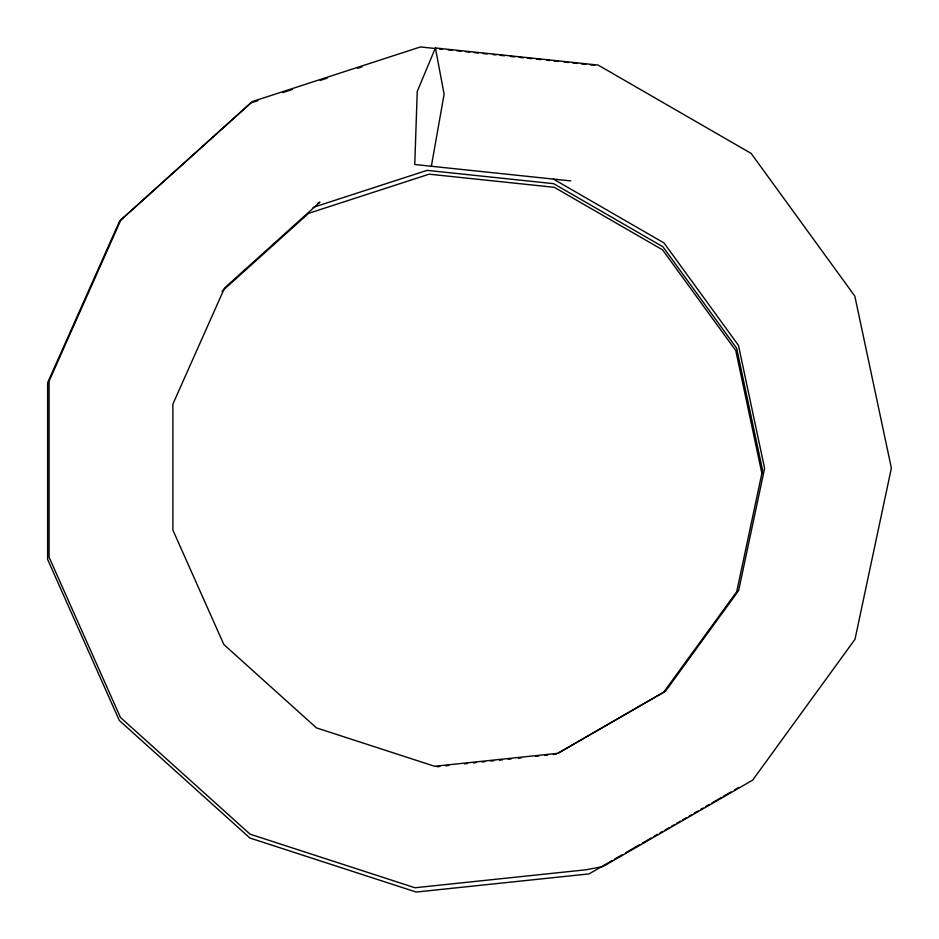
<?xml version="1.0" encoding="UTF-8"?>
<svg xmlns="http://www.w3.org/2000/svg" width="939" height="939" viewBox="0 0 939 939"><rect width="100%" height="100%" fill="white"/><g stroke="black" fill="none" stroke-linecap="round" stroke-linejoin="round"><path stroke-width="1.41" d="M431.353 166.262L444.112 94.229L435.403 47.971L598.131 65.073L751.165 153.433L854.83 296.114L891.381 468.092L854.995 639.306L752.679 780.109L602.979 866.544L586.1 869.772L414.968 887.754L250.079 834.184L120.427 717.431L49.086 557.214L49.086 381.14L120.896 219.867L252.274 101.588L420.426 46.95L436.389 48.628M435.403 47.971L417.245 91.412L414.756 164.513L570.724 180.91M222.062 291.219L308.532 213.364L429.146 174.173L554.292 187.319L662.594 249.856L735.789 350.587L761.916 473.514M557.555 753.465L663.767 692.137L736.704 591.746L762.55 470.181L736.622 348.193L662.946 246.781L553.634 183.668L427.057 170.37L313.145 207.378M611.888 860.711L589.082 873.88L416.188 892.05L249.88 838.011L119.312 720.459L47.619 559.409L47.619 382.748L119.535 221.217L250.877 102.95L257.814 100.696M614.423 859.244L622.029 854.866M625.832 852.671L639.764 844.619M642.299 843.152L651.161 838.034M653.697 836.579L657.5 834.384M660.035 832.916L662.57 831.449M665.105 829.994L668.908 827.799M671.432 826.332L673.967 824.876M676.503 823.409L680.306 821.214M682.841 819.747L686.644 817.552M689.179 816.097L691.714 814.629M694.238 813.162L698.041 810.967M700.576 809.512L703.111 808.045M705.647 806.589L709.45 804.394M711.985 802.927L720.847 797.81M723.382 796.342L730.988 791.953M734.779 789.758L738.582 787.563M317.394 203.47L319.917 202.143L224.574 287.98L172.893 404.063L172.893 530.101L223.822 644.494L316.431 727.878L434.581 766.271L557.977 753.301L665.493 691.233L738.629 590.561L764.604 468.35L738.477 345.411L664.049 242.978L553.4 179.091M282.78 92.585L292.487 89.428M320.222 80.425L327.159 78.172M357.677 68.254L361.832 66.904M436.964 766.74L439.875 766.435M445.696 765.813L448.607 765.508M464.617 763.83L467.528 763.524M473.35 762.914L476.261 762.609M482.071 761.999L484.982 761.693M490.804 761.083L493.714 760.766M499.536 760.156L502.447 759.851M508.269 759.24L511.18 758.935M518.457 758.172L521.368 757.867M535.911 756.341L538.822 756.036M544.643 755.414L547.554 755.109M553.376 754.498L556.287 754.193M439.288 48.934L442.187 49.239M447.997 49.849L452.352 50.307M456.706 50.765L461.061 51.222M465.415 51.68L469.77 52.138M474.125 52.596L478.479 53.054M482.834 53.511L487.188 53.969M492.998 54.579L495.898 54.885M500.252 55.342L504.607 55.8M510.417 56.41L514.772 56.868M519.126 57.326L523.481 57.784M527.835 58.241L532.19 58.699M536.533 59.157L540.887 59.615M546.698 60.225L549.597 60.53M553.951 60.988L558.306 61.446M564.116 62.056L568.471 62.514M572.825 62.972L577.18 63.429M581.534 63.887L585.889 64.345M590.244 64.803L594.598 65.261"/></g></svg>
